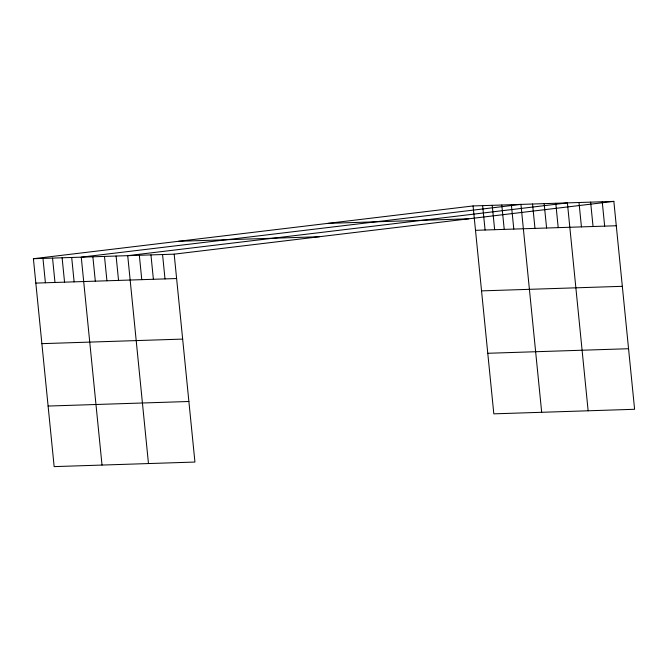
<?xml version="1.0" encoding="UTF-8"?>
<svg xmlns="http://www.w3.org/2000/svg" width="668" height="668" viewBox="0 0 668 668"><rect width="100%" height="100%" fill="white"/><g stroke="black" fill="none" stroke-linecap="round" stroke-linejoin="round"><path stroke-width="1" d="M33.4 258.716L174.181 254.157L194.931 462.056L54.15 466.615L33.4 258.716L473.069 205.944L613.85 201.385L634.6 409.284L493.819 413.843L473.069 205.944M174.181 254.157L613.85 201.385M327.98 223.362L468.761 218.803M475.499 230.318L616.28 225.759M178.49 241.298L319.271 236.739M35.83 283.09L176.611 278.531M481.545 290.881L622.325 286.321M41.875 343.653L182.656 339.094M487.774 353.28L628.555 348.721M48.104 406.052L188.885 401.493M602.235 201.761L604.665 226.135M590.621 202.137L593.05 226.51M579.006 202.513L581.436 226.886M588.141 410.787L567.391 202.888L127.722 255.66L148.471 463.559M555.776 203.264L558.206 227.638M544.161 203.64L546.591 228.013M532.546 204.016L534.976 228.389M541.681 412.29L520.931 204.391L81.262 257.163L102.02 465.062M511.362 204.7L513.792 229.074M501.785 205.018L504.223 229.383M492.216 205.327L494.646 229.7M482.638 205.635L485.077 230.009M162.566 254.533L164.996 278.907M150.951 254.909L153.389 279.282M139.336 255.285L141.775 279.658M116.107 256.036L118.545 280.41M104.492 256.412L106.93 280.785M92.877 256.788L95.315 281.161M71.693 257.481L74.123 281.854M62.116 257.79L64.554 282.163M52.547 258.099L54.976 282.472M42.969 258.407L45.407 282.781"/></g></svg>
